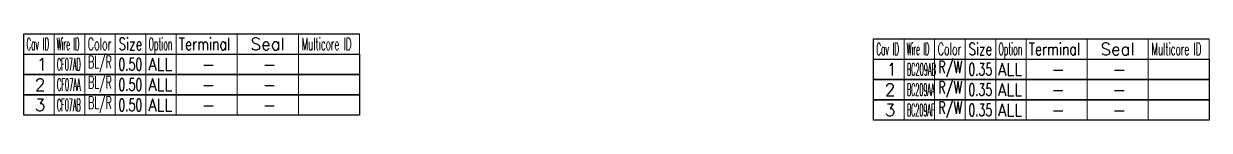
# Model space of a CAD drawing. Header units: inches. Extents: x 47316 to 59086, y 3141 to 11743.
# Drawn here: x 51717.9 to 52009.3, y 8579.4 to 8600.7 of the extents above; entities that cross this region are included whole.
import ezdxf

# ---------------------------------------------------------------- set-up
doc = ezdxf.new("R2010")
doc.units = ezdxf.units.IN
doc.header["$MEASUREMENT"] = 0
doc.styles.get("Standard").update_dxf_attribs({"font": ''})
doc.styles.get('Standard').set_extended_font_data('SimSun')

msp = doc.modelspace()

# ---------------------------------------------------------------- linework, layer by layer
at = {"color": 0, "linetype": 'Continuous', "lineweight": -2}
for p, q in [((51717.91, 8600.65), (51800.41, 8600.65)), ((51717.91, 8595.65), (51717.91, 8600.65)), ((51926.78, 8599.4), (52009.28, 8599.4)), ((51926.78, 8594.4), (51926.78, 8599.4)), ((51717.91, 8595.65), (51800.41, 8595.65)), ((51926.78, 8594.4), (52009.28, 8594.4))]:
    msp.add_line(p, q, dxfattribs=at)
at = {"color": 7, "linetype": 'Continuous', "lineweight": 15}
for p, q in [((51725.41, 8595.65), (51725.41, 8600.65)), ((51732.91, 8595.65), (51732.91, 8600.65)), ((51740.41, 8595.65), (51740.41, 8600.65)), ((51747.91, 8595.65), (51747.91, 8600.65)), ((51755.41, 8595.65), (51755.41, 8600.65)), ((51770.41, 8595.65), (51770.41, 8600.65)), ((51785.41, 8595.65), (51785.41, 8600.65)), ((51800.41, 8595.65), (51800.41, 8600.65)), ((51934.28, 8594.4), (51934.28, 8599.4)), ((51941.78, 8594.4), (51941.78, 8599.4)), ((51949.28, 8594.4), (51949.28, 8599.4)), ((51956.78, 8594.4), (51956.78, 8599.4)), ((51964.28, 8594.4), (51964.28, 8599.4)), ((51979.28, 8594.4), (51979.28, 8599.4)), ((51994.28, 8594.4), (51994.28, 8599.4)), ((52009.28, 8594.4), (52009.28, 8599.4))]:
    msp.add_line(p, q, dxfattribs=at)
at = {"color": 102, "linetype": 'Continuous', "lineweight": 15}
for p, q in [((51725.41, 8590.65), (51725.41, 8595.65)), ((51732.91, 8590.65), (51732.91, 8595.65)), ((51740.41, 8590.65), (51740.41, 8595.65)), ((51747.91, 8590.65), (51747.91, 8595.65)), ((51755.41, 8590.65), (51755.41, 8595.65)), ((51770.41, 8590.65), (51770.41, 8595.65)), ((51785.41, 8590.65), (51785.41, 8595.65)), ((51934.28, 8589.4), (51934.28, 8594.4)), ((51941.78, 8589.4), (51941.78, 8594.4)), ((51949.28, 8589.4), (51949.28, 8594.4)), ((51956.78, 8589.4), (51956.78, 8594.4)), ((51964.28, 8589.4), (51964.28, 8594.4)), ((51979.28, 8589.4), (51979.28, 8594.4)), ((51994.28, 8589.4), (51994.28, 8594.4)), ((51725.41, 8585.65), (51725.41, 8590.65)), ((51732.91, 8585.65), (51732.91, 8590.65)), ((51740.41, 8585.65), (51740.41, 8590.65)), ((51747.91, 8585.65), (51747.91, 8590.65)), ((51755.41, 8585.65), (51755.41, 8590.65)), ((51770.41, 8585.65), (51770.41, 8590.65)), ((51785.41, 8585.65), (51785.41, 8590.65)), ((51934.28, 8584.4), (51934.28, 8589.4)), ((51941.78, 8584.4), (51941.78, 8589.4)), ((51949.28, 8584.4), (51949.28, 8589.4)), ((51956.78, 8584.4), (51956.78, 8589.4)), ((51964.28, 8584.4), (51964.28, 8589.4)), ((51979.28, 8584.4), (51979.28, 8589.4)), ((51994.28, 8584.4), (51994.28, 8589.4)), ((51725.41, 8580.65), (51725.41, 8585.65)), ((51732.91, 8580.65), (51732.91, 8585.65)), ((51740.41, 8580.65), (51740.41, 8585.65)), ((51747.91, 8580.65), (51747.91, 8585.65)), ((51755.41, 8580.65), (51755.41, 8585.65)), ((51770.41, 8580.65), (51770.41, 8585.65)), ((51785.41, 8580.65), (51785.41, 8585.65)), ((51934.28, 8579.4), (51934.28, 8584.4)), ((51941.78, 8579.4), (51941.78, 8584.4)), ((51949.28, 8579.4), (51949.28, 8584.4)), ((51956.78, 8579.4), (51956.78, 8584.4)), ((51964.28, 8579.4), (51964.28, 8584.4)), ((51979.28, 8579.4), (51979.28, 8584.4)), ((51994.28, 8579.4), (51994.28, 8584.4))]:
    msp.add_line(p, q, dxfattribs=at)
at = {"color": 0, "linetype": 'Continuous', "lineweight": -2}
for points in [[(51717.91, 8590.65), (51717.91, 8595.65), (51800.41, 8595.65), (51800.41, 8590.65)], [(51926.78, 8589.4), (51926.78, 8594.4), (52009.28, 8594.4), (52009.28, 8589.4)], [(51717.91, 8585.65), (51717.91, 8590.65), (51800.41, 8590.65), (51800.41, 8585.65)], [(51926.78, 8584.4), (51926.78, 8589.4), (52009.28, 8589.4), (52009.28, 8584.4)], [(51717.91, 8580.65), (51717.91, 8585.65), (51800.41, 8585.65), (51800.41, 8580.65)], [(51926.78, 8579.4), (51926.78, 8584.4), (52009.28, 8584.4), (52009.28, 8579.4)]]:
    msp.add_lwpolyline(points, close=True, dxfattribs=at)

# ---------------------------------------------------------------- texts
at = {"color": 7, "linetype": 'Continuous', "lineweight": 15, "char_height": 3, "attachment_point": 1}
for s, insert, width in [('\\Fromans.shx;\\W0.4292452830;\\T1.0000000000;\\o\\lCav ID', (51718.6, 8599.65), 6.5), ('\\Fromans.shx;\\W0.4026548673;\\T1.0000000000;\\o\\lWire ID', (51726.03, 8599.65), 6.5), ('\\Fromans.shx;\\W0.5687500000;\\T1.0000000000;\\o\\lColor', (51733.66, 8599.65), 6.5), ('\\Fromans.shx;\\W0.7222222222;\\T1.0000000000;\\o\\lSize', (51741.22, 8599.65), 6.5), ('\\Fromans.shx;\\W0.4595959596;\\T1.0000000000;\\o\\lOption', (51748.61, 8599.65), 6.5), ('\\Fromans.shx;\\W0.7480916031;\\T1.0000000000;\\o\\lTerminal', (51756.02, 8599.65), 14), ('\\Fromans.shx;\\W1.0000000000;\\T1.0000000000;\\o\\lSeal', (51773.7, 8599.65), 9.2857), ('\\Fromans.shx;\\W0.5185185185;\\T1.0000000000;\\o\\lMulticore ID', (51786.21, 8599.65), 14), ('\\Fromans.shx;\\W0.4292452830;\\T1.0000000000;\\o\\lCav ID', (51927.46, 8598.4), 6.5), ('\\Fromans.shx;\\W0.4026548673;\\T1.0000000000;\\o\\lWire ID', (51934.89, 8598.4), 6.5), ('\\Fromans.shx;\\W0.5687500000;\\T1.0000000000;\\o\\lColor', (51942.52, 8598.4), 6.5), ('\\Fromans.shx;\\W0.7222222222;\\T1.0000000000;\\o\\lSize', (51950.09, 8598.4), 6.5), ('\\Fromans.shx;\\W0.4595959596;\\T1.0000000000;\\o\\lOption', (51957.48, 8598.4), 6.5), ('\\Fromans.shx;\\W0.7480916031;\\T1.0000000000;\\o\\lTerminal', (51964.89, 8598.4), 14), ('\\Fromans.shx;\\W1.0000000000;\\T1.0000000000;\\o\\lSeal', (51982.56, 8598.4), 9.2857), ('\\Fromans.shx;\\W0.5185185185;\\T1.0000000000;\\o\\lMulticore ID', (51995.08, 8598.4), 14), ('\\Fromans.shx;\\W1.0000000000;\\T1.0000000000;\\o\\l1', (51721.09, 8594.65), 2.8571), ('\\Fromans.shx;\\W1.0000000000;\\T1.0000000000;\\o\\l1', (51929.96, 8593.4), 2.8571), ('\\Fromans.shx;\\W1.0000000000;\\T1.0000000000;\\o\\l2', (51720.66, 8589.65), 2.8571), ('\\Fromans.shx;\\W1.0000000000;\\T1.0000000000;\\o\\l2', (51929.53, 8588.4), 2.8571), ('\\Fromans.shx;\\W1.0000000000;\\T1.0000000000;\\o\\l3', (51720.66, 8584.65), 2.8571), ('\\Fromans.shx;\\W1.0000000000;\\T1.0000000000;\\o\\l3', (51929.53, 8583.4), 2.8571)]:
    msp.add_mtext(s, dxfattribs=dict(at, insert=insert, width=width))
at = {"color": 140, "linetype": 'Continuous', "lineweight": 15, "char_height": 3, "attachment_point": 1}
for s, insert, width in [('\\Fromans.shx;\\W0.5617283951;\\T1.0000000000;\\o\\lBL/R', (51733.73, 8595.22), 6.5), ('\\Fromans.shx;\\W0.8750000000;\\T1.0000000000;\\o\\lALL', (51748.54, 8594.65), 6.5), ('\\Fromans.shx;\\W1.0000000000;\\T1.0000000000;\\o\\l-', (51776.63, 8594.65), 3.7143), ('\\Fromans.shx;\\W0.6791044776;\\T1.0000000000;\\o\\lR/W', (51942.67, 8593.97), 6.5), ('\\Fromans.shx;\\W0.8750000000;\\T1.0000000000;\\o\\lALL', (51957.4, 8593.4), 6.5), ('\\Fromans.shx;\\W0.5617283951;\\T1.0000000000;\\o\\lBL/R', (51733.73, 8590.22), 6.5), ('\\Fromans.shx;\\W0.8750000000;\\T1.0000000000;\\o\\lALL', (51748.54, 8589.65), 6.5), ('\\Fromans.shx;\\W0.6791044776;\\T1.0000000000;\\o\\lR/W', (51942.67, 8588.97), 6.5), ('\\Fromans.shx;\\W1.0000000000;\\T1.0000000000;\\o\\l-', (51985.49, 8593.4), 3.7143), ('\\Fromans.shx;\\W1.0000000000;\\T1.0000000000;\\o\\l-', (51776.63, 8589.65), 3.7143), ('\\Fromans.shx;\\W0.8750000000;\\T1.0000000000;\\o\\lALL', (51957.4, 8588.4), 6.5), ('\\Fromans.shx;\\W1.0000000000;\\T1.0000000000;\\o\\l-', (51985.49, 8588.4), 3.7143), ('\\Fromans.shx;\\W0.5617283951;\\T1.0000000000;\\o\\lBL/R', (51733.73, 8585.22), 6.5), ('\\Fromans.shx;\\W0.8750000000;\\T1.0000000000;\\o\\lALL', (51748.54, 8584.65), 6.5), ('\\Fromans.shx;\\W0.6791044776;\\T1.0000000000;\\o\\lR/W', (51942.67, 8583.97), 6.5), ('\\Fromans.shx;\\W1.0000000000;\\T1.0000000000;\\o\\l-', (51776.63, 8584.65), 3.7143), ('\\Fromans.shx;\\W0.8750000000;\\T1.0000000000;\\o\\lALL', (51957.4, 8583.4), 6.5), ('\\Fromans.shx;\\W1.0000000000;\\T1.0000000000;\\o\\l-', (51985.49, 8583.4), 3.7143)]:
    msp.add_mtext(s, dxfattribs=dict(at, insert=insert, width=width))
at = {"color": 21, "linetype": 'Continuous', "lineweight": 15, "char_height": 3, "attachment_point": 1}
for s, insert, width in [('\\Fromans.shx;\\W0.3855932203;\\T1.0000000000;\\o\\lCF07AD', (51726.08, 8594.65), 6.5), ('\\Fromans.shx;\\W0.6500000000;\\T1.0000000000;\\o\\l0.50', (51741.19, 8594.65), 6.5), ('\\Fromans.shx;\\W1.0000000000;\\T1.0000000000;\\o\\l-', (51761.63, 8594.65), 3.7143), ('\\Fromans.shx;\\W0.3226950355;\\T1.0000000000;\\o\\lBC209AB', (51934.96, 8593.4), 6.5), ('\\Fromans.shx;\\W0.6500000000;\\T1.0000000000;\\o\\l0.35', (51950.06, 8593.4), 6.5), ('\\Fromans.shx;\\W0.3956521739;\\T1.0000000000;\\o\\lCF07AA', (51726.08, 8589.65), 6.5), ('\\Fromans.shx;\\W0.6500000000;\\T1.0000000000;\\o\\l0.50', (51741.19, 8589.65), 6.5), ('\\Fromans.shx;\\W1.0000000000;\\T1.0000000000;\\o\\l-', (51970.49, 8593.4), 3.7143), ('\\Fromans.shx;\\W1.0000000000;\\T1.0000000000;\\o\\l-', (51761.63, 8589.65), 3.7143), ('\\Fromans.shx;\\W0.3297101449;\\T1.0000000000;\\o\\lBC209AA', (51934.97, 8588.4), 6.5), ('\\Fromans.shx;\\W0.6500000000;\\T1.0000000000;\\o\\l0.35', (51950.06, 8588.4), 6.5), ('\\Fromans.shx;\\W1.0000000000;\\T1.0000000000;\\o\\l-', (51970.49, 8588.4), 3.7143), ('\\Fromans.shx;\\W0.3855932203;\\T1.0000000000;\\o\\lCF07AB', (51726.08, 8584.65), 6.5), ('\\Fromans.shx;\\W0.6500000000;\\T1.0000000000;\\o\\l0.50', (51741.19, 8584.65), 6.5), ('\\Fromans.shx;\\W1.0000000000;\\T1.0000000000;\\o\\l-', (51761.63, 8584.65), 3.7143), ('\\Fromans.shx;\\W0.3297101449;\\T1.0000000000;\\o\\lBC209AF', (51934.97, 8583.4), 6.5), ('\\Fromans.shx;\\W0.6500000000;\\T1.0000000000;\\o\\l0.35', (51950.06, 8583.4), 6.5), ('\\Fromans.shx;\\W1.0000000000;\\T1.0000000000;\\o\\l-', (51970.49, 8583.4), 3.7143)]:
    msp.add_mtext(s, dxfattribs=dict(at, insert=insert, width=width))

doc.saveas('drawing.dxf')
